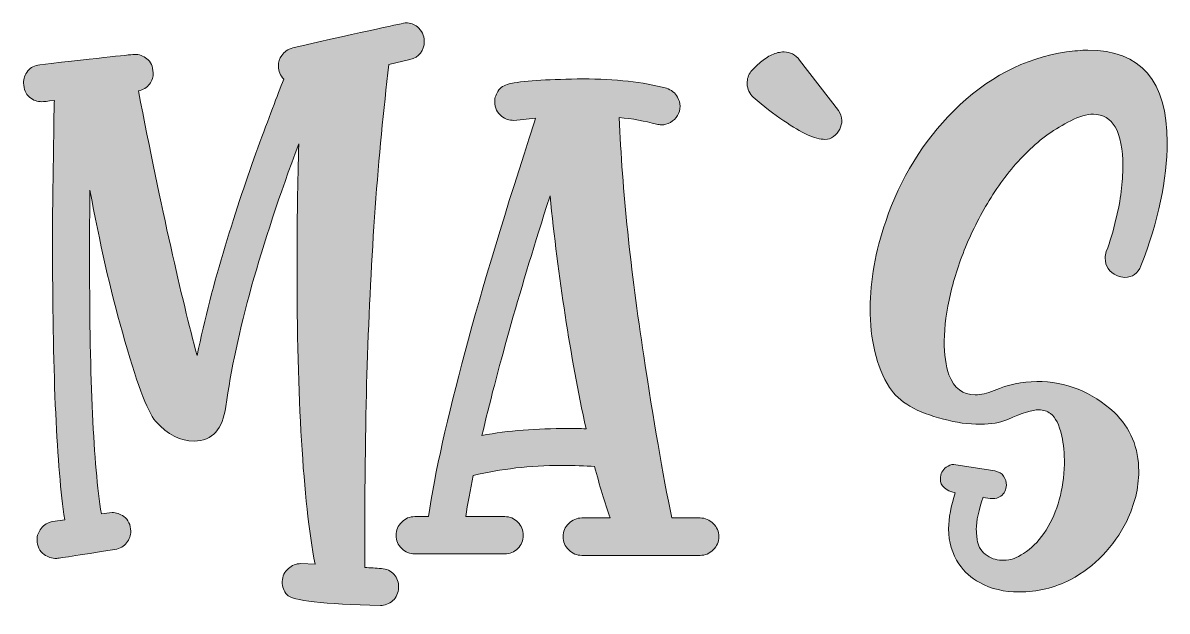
# Model space of a CAD drawing. Header units: inches. Extents: x 68 to 1003, y -896 to -184.
# Drawn here: x 487 to 1003, y -449 to -184 of the extents above; entities that cross this region are included whole.
import ezdxf

# ---------------------------------------------------------------- set-up
doc = ezdxf.new("R2010")
doc.units = ezdxf.units.IN
doc.header["$MEASUREMENT"] = 0
doc.layers.add('Layer 1', color=7, linetype='Continuous')

# ---------------------------------------------------------------- blocks, each defined once
blk = doc.blocks.new('block 2')
at = {"layer": 'Layer 1', "true_color": 0xffffff}
h = blk.add_hatch(color=7, dxfattribs=at)
h.dxf.hatch_style = 2
edge = h.paths.add_edge_path()
edge.add_spline(control_points=[(495.92, -219.43), (496.54, -219.43), (498.41, -219.27), (501.53, -218.81), (501.37, -221.46), (501.37, -228), (501.22, -238.28), (501.06, -248.72), (500.9, -258.54), (500.75, -267.89), (500.75, -277.23), (500.75, -283.78), (500.75, -287.67), (500.75, -343.76), (502.62, -383.81), (506.2, -407.8), (506.2, -407.8), (500.9, -408.58), (500.9, -408.58), (498.57, -409.05), (496.85, -409.98), (495.61, -411.7), (494.36, -413.26), (493.74, -414.97), (493.74, -416.84), (493.74, -419.64), (494.83, -421.98), (497.01, -423.54), (498.57, -424.63), (500.44, -425.25), (502.46, -425.25), (503.09, -425.25), (511.81, -423.85), (528.8, -421.2), (531.13, -420.73), (533, -419.8), (534.09, -418.24), (535.34, -416.53), (535.96, -414.81), (535.96, -412.94), (535.96, -410.14), (534.87, -407.8), (532.85, -406.4), (531.13, -405.15), (529.42, -404.53), (527.55, -404.53), (527.55, -404.53), (522.72, -405.15), (522.72, -405.15), (519.13, -382.72), (517.42, -345.01), (517.42, -291.88), (517.42, -280.35), (517.42, -269.44), (517.58, -259.32), (521.94, -282.84), (526.77, -304.19), (532.22, -323.35), (538.3, -345.32), (543.28, -358.72), (547.18, -363.4), (552.63, -369.47), (558.4, -372.43), (564.48, -372.43), (568.68, -372.28), (571.95, -370.88), (574.29, -368.38), (576.63, -365.73), (578.03, -361.99), (578.81, -356.85), (583.33, -323.98), (594.39, -284.56), (611.68, -238.44), (611.22, -255.27), (610.91, -273.49), (610.91, -292.82), (610.91, -353.58), (613.56, -398.61), (619.01, -427.9), (619.01, -427.9), (612.62, -427.59), (612.62, -427.59), (610.44, -427.59), (608.57, -428.37), (607.01, -429.77), (605.3, -431.17), (604.36, -433.2), (604.21, -435.69), (604.21, -438.03), (604.98, -440.05), (606.39, -441.61), (608.72, -444.26), (622.75, -445.82), (648.46, -446.44), (650.48, -446.44), (652.35, -445.66), (654.07, -444.26), (655.62, -442.86), (656.56, -440.83), (656.71, -438.34), (656.71, -436), (656.09, -434.13), (654.69, -432.42), (653.29, -430.86), (651.26, -429.93), (648.92, -429.77), (646.43, -429.61), (643.94, -429.46), (641.44, -429.3), (641.44, -389.57), (641.76, -359.35), (642.54, -338.31), (644.09, -288.76), (647.36, -243.42), (652.35, -202.6), (652.35, -202.6), (661.7, -200.42), (661.7, -200.42), (666.06, -199.33), (668.24, -196.53), (668.24, -192.16), (668.24, -189.51), (667.15, -187.33), (665.13, -185.62), (663.72, -184.53), (662.01, -183.91), (659.99, -183.91), (659.21, -183.91), (642.22, -187.65), (609.04, -195.12), (606.7, -195.75), (605.14, -196.84), (604.05, -198.55), (602.96, -200.11), (602.49, -201.67), (602.49, -203.38), (602.49, -205.72), (603.27, -207.59), (604.98, -209.3), (602.03, -216.62), (598.13, -226.91), (593.3, -240.15), (588.47, -253.4), (583.48, -268.2), (578.5, -284.56), (573.51, -300.92), (569.31, -317.28), (565.88, -333.79), (558.87, -308.08), (549.98, -268.35), (539.39, -214.6), (541.57, -214.13), (543.28, -213.04), (544.38, -211.48), (545.62, -209.93), (546.09, -208.21), (546.09, -206.34), (545.93, -203.54), (545, -201.36), (543.28, -200.11), (541.57, -198.71), (539.7, -198.08), (537.83, -198.08), (537.21, -198.08), (522.88, -199.64), (494.98, -202.76), (492.65, -203.07), (490.93, -204), (489.53, -205.56), (488.28, -207.28), (487.66, -208.99), (487.66, -211.02), (487.82, -213.82), (488.6, -216), (490.31, -217.4), (492.02, -218.81), (493.89, -219.43), (495.92, -219.43)], knot_values=[0, 0, 0, 0, 1, 1, 1, 2, 2, 2, 3, 3, 3, 4, 4, 4, 5, 5, 5, 6, 6, 6, 7, 7, 7, 8, 8, 8, 9, 9, 9, 10, 10, 10, 11, 11, 11, 12, 12, 12, 13, 13, 13, 14, 14, 14, 15, 15, 15, 16, 16, 16, 17, 17, 17, 18, 18, 18, 19, 19, 19, 20, 20, 20, 21, 21, 21, 22, 22, 22, 23, 23, 23, 24, 24, 24, 25, 25, 25, 26, 26, 26, 27, 27, 27, 28, 28, 28, 29, 29, 29, 30, 30, 30, 31, 31, 31, 32, 32, 32, 33, 33, 33, 34, 34, 34, 35, 35, 35, 36, 36, 36, 37, 37, 37, 38, 38, 38, 39, 39, 39, 40, 40, 40, 41, 41, 41, 42, 42, 42, 43, 43, 43, 44, 44, 44, 45, 45, 45, 46, 46, 46, 47, 47, 47, 48, 48, 48, 49, 49, 49, 50, 50, 50, 51, 51, 51, 52, 52, 52, 53, 53, 53, 54, 54, 54, 55, 55, 55, 56, 56, 56, 57, 57, 57, 58, 58, 58, 59, 59, 59, 59], degree=3, periodic=1)
h = blk.add_hatch(color=7, dxfattribs=at)
h.dxf.hatch_style = 2
edge = h.paths.add_edge_path()
edge.add_spline(control_points=[(830.26, -228), (838.36, -233.61), (844.44, -236.41), (848.8, -236.41), (850.36, -236.41), (851.61, -235.95), (852.7, -235.17), (855.19, -233.14), (856.44, -230.65), (856.44, -227.84), (856.44, -226.29), (855.97, -224.73), (854.88, -223.32), (854.88, -223.32), (837.43, -200.73), (837.43, -200.73), (835.56, -198.24), (833.22, -196.99), (830.42, -196.99), (828.55, -196.99), (826.68, -197.46), (824.96, -198.24), (823.09, -199.17), (821.38, -200.27), (819.82, -201.67), (818.11, -203.07), (816.7, -204.47), (815.46, -205.87), (814.37, -207.28), (813.75, -209.15), (813.75, -211.33), (813.9, -213.82), (814.84, -215.85), (816.55, -217.4), (821.22, -221.46), (825.74, -225.04), (830.26, -228)], knot_values=[0, 0, 0, 0, 1, 1, 1, 2, 2, 2, 3, 3, 3, 4, 4, 4, 5, 5, 5, 6, 6, 6, 7, 7, 7, 8, 8, 8, 9, 9, 9, 10, 10, 10, 11, 11, 11, 12, 12, 12, 12], degree=3, periodic=1)
h = blk.add_hatch(color=7, dxfattribs=at)
h.dxf.hatch_style = 2
edge = h.paths.add_edge_path()
edge.add_spline(control_points=[(902.24, -362.46), (908, -364.02), (913.61, -364.8), (918.91, -364.8), (923.74, -364.8), (927.79, -364.02), (931.22, -362.62), (937.76, -359.81), (942.44, -358.25), (945.24, -358.25), (947.27, -358.25), (948.98, -358.88), (950.54, -359.97), (952.72, -361.68), (954.43, -364.95), (955.53, -370.1), (956.46, -373.68), (956.77, -377.89), (956.77, -382.72), (956.62, -388.48), (955.84, -393.93), (954.43, -398.77), (953.03, -403.75), (951.16, -408.27), (948.51, -412.48), (945.87, -416.68), (942.9, -419.8), (939.63, -422.14), (936.2, -424.47), (933.56, -425.72), (931.69, -425.88), (929.97, -426.03), (928.88, -426.03), (928.57, -426.03), (925.77, -426.03), (923.27, -425.1), (921.09, -423.38), (918.91, -421.51), (917.66, -419.33), (917.51, -416.84), (917.2, -414.5), (917.04, -412.94), (917.04, -412.16), (917.04, -408.27), (918.13, -403.44), (920.16, -397.67), (921.56, -397.99), (922.96, -398.14), (924.36, -398.3), (925.77, -398.3), (927.01, -397.99), (928.1, -397.21), (929.66, -395.96), (930.6, -394.25), (930.6, -392.22), (930.6, -390.82), (930.28, -389.57), (929.35, -388.17), (928.57, -386.92), (927.17, -386.14), (925.45, -385.83), (925.45, -385.83), (906.91, -382.87), (906.91, -382.87), (905.67, -382.87), (904.58, -383.34), (903.49, -384.12), (901.77, -385.36), (900.84, -387.08), (900.84, -389.42), (900.84, -392.53), (903.18, -394.71), (907.54, -395.65), (905.67, -401.57), (904.58, -407.02), (904.58, -411.85), (904.58, -417.93), (906.13, -423.23), (909.25, -427.74), (911.59, -431.33), (914.71, -434.13), (918.6, -436.16), (923.74, -438.96), (929.66, -440.37), (936.36, -440.37), (944.62, -440.37), (952.25, -438.5), (959.58, -434.76), (970.48, -428.84), (978.9, -420.11), (984.82, -408.42), (988.4, -400.95), (990.27, -393.62), (990.27, -385.99), (990.27, -375.39), (986.53, -366.51), (979.21, -359.35), (969.08, -350.15), (957.55, -345.48), (944.31, -345.48), (937.61, -345.63), (931.22, -346.88), (925.14, -349.53), (921.87, -350.93), (919.07, -351.55), (916.57, -351.55), (910.96, -351.55), (907.07, -348.59), (904.73, -342.52), (903.33, -338.47), (902.55, -333.33), (902.55, -327.25), (902.71, -320.55), (903.64, -313.54), (905.36, -306.06), (907.07, -298.74), (909.56, -291.1), (912.83, -283.47), (916.11, -275.83), (920, -268.35), (924.52, -261.19), (929.04, -254.18), (934.34, -247.63), (940.26, -241.87), (946.02, -236.1), (952.57, -231.58), (959.58, -228), (963.47, -226.13), (966.9, -225.04), (969.86, -225.04), (974.22, -225.19), (977.49, -227.06), (979.68, -230.8), (982.01, -235.01), (983.1, -240.77), (983.1, -248.41), (983.1, -255.58), (982.17, -263.68), (979.99, -272.4), (978.74, -277.7), (977.34, -282.53), (975.63, -286.9), (975.31, -287.99), (975.16, -288.92), (975.16, -289.86), (975.16, -293.59), (976.87, -296.24), (980.46, -297.8), (981.7, -298.27), (982.79, -298.58), (983.88, -298.58), (987.47, -298.58), (989.96, -296.87), (991.21, -293.44), (999.15, -273.03), (1003.05, -254.49), (1003.05, -237.66), (1003.05, -210.08), (991.21, -196.21), (967.37, -196.21), (964.41, -196.21), (961.13, -196.53), (957.71, -196.99), (938.7, -199.8), (921.72, -208.68), (906.76, -223.64), (893.05, -237.35), (882.92, -253.86), (876.22, -273.34), (871.55, -286.9), (869.21, -299.98), (869.21, -312.45), (869.21, -326.63), (872.01, -338.62), (877.93, -348.28), (882.14, -354.67), (890.24, -359.5), (902.24, -362.46)], knot_values=[0, 0, 0, 0, 1, 1, 1, 2, 2, 2, 3, 3, 3, 4, 4, 4, 5, 5, 5, 6, 6, 6, 7, 7, 7, 8, 8, 8, 9, 9, 9, 10, 10, 10, 11, 11, 11, 12, 12, 12, 13, 13, 13, 14, 14, 14, 15, 15, 15, 16, 16, 16, 17, 17, 17, 18, 18, 18, 19, 19, 19, 20, 20, 20, 21, 21, 21, 22, 22, 22, 23, 23, 23, 24, 24, 24, 25, 25, 25, 26, 26, 26, 27, 27, 27, 28, 28, 28, 29, 29, 29, 30, 30, 30, 31, 31, 31, 32, 32, 32, 33, 33, 33, 34, 34, 34, 35, 35, 35, 36, 36, 36, 37, 37, 37, 38, 38, 38, 39, 39, 39, 40, 40, 40, 41, 41, 41, 42, 42, 42, 43, 43, 43, 44, 44, 44, 45, 45, 45, 46, 46, 46, 47, 47, 47, 48, 48, 48, 49, 49, 49, 50, 50, 50, 51, 51, 51, 52, 52, 52, 53, 53, 53, 54, 54, 54, 55, 55, 55, 56, 56, 56, 57, 57, 57, 58, 58, 58, 59, 59, 59, 59], degree=3, periodic=1)
h = blk.add_hatch(color=7, dxfattribs=at)
h.dxf.hatch_style = 2
edge = h.paths.add_edge_path()
edge.add_spline(control_points=[(670.1, -406.4), (670.1, -406.4), (664.02, -406.4), (664.02, -406.4), (661.68, -406.4), (659.66, -407.18), (658.1, -408.89), (656.39, -410.61), (655.61, -412.48), (655.61, -414.81), (655.61, -417.15), (656.39, -419.18), (658.1, -420.73), (659.66, -422.45), (661.68, -423.23), (664.02, -423.23), (664.02, -423.23), (704.53, -423.23), (704.53, -423.23), (706.87, -423.23), (708.74, -422.45), (710.45, -420.73), (712.01, -419.18), (712.79, -417.15), (712.79, -414.81), (712.79, -412.48), (712.01, -410.61), (710.45, -408.89), (708.74, -407.18), (706.87, -406.4), (704.53, -406.4), (704.53, -406.4), (686.93, -406.4), (686.93, -406.4), (687.86, -400.63), (688.95, -394.4), (690.35, -387.86), (702.82, -384.9), (715.91, -383.34), (729.93, -383.34), (735.85, -383.34), (740.84, -383.5), (745.04, -383.81), (747.22, -392.38), (749.56, -400.01), (752.05, -407.02), (752.05, -407.02), (739.28, -407.02), (739.28, -407.02), (736.94, -407.02), (735.07, -407.8), (733.36, -409.52), (731.64, -411.23), (730.87, -413.1), (730.87, -415.44), (730.87, -417.77), (731.64, -419.64), (733.36, -421.36), (735.07, -423.07), (736.94, -423.85), (739.28, -423.85), (739.28, -423.85), (792.56, -423.85), (792.56, -423.85), (794.9, -423.85), (796.77, -423.07), (798.49, -421.36), (800.2, -419.64), (800.98, -417.77), (800.98, -415.44), (800.98, -413.1), (800.2, -411.23), (798.49, -409.52), (796.77, -407.8), (794.9, -407.02), (792.56, -407.02), (792.56, -407.02), (779.79, -407.02), (779.79, -407.02), (775.74, -387.23), (771.53, -362.93), (767.17, -333.95), (761.25, -295.31), (757.51, -259.47), (756.11, -226.6), (762.03, -227.06), (767.64, -228.15), (772.93, -229.56), (773.71, -229.71), (774.49, -229.87), (775.11, -229.87), (776.52, -229.87), (777.92, -229.4), (779.17, -228.78), (781.97, -227.06), (783.53, -224.73), (783.53, -221.46), (783.53, -220.05), (783.06, -218.65), (782.44, -217.4), (781.35, -215.38), (779.63, -214.13), (777.45, -213.35), (766.86, -210.55), (754.24, -209.15), (739.9, -209.15), (725.26, -209.3), (714.35, -209.93), (707.34, -211.17), (705, -211.64), (703.13, -212.57), (701.88, -214.13), (700.64, -215.85), (700.01, -217.56), (700.01, -219.43), (700.01, -222.23), (701.11, -224.42), (703.13, -225.97), (704.69, -227.22), (706.56, -227.84), (708.58, -227.84), (708.58, -227.84), (718.4, -226.91), (718.4, -226.91), (718.4, -226.91), (717.93, -228.47), (717.93, -228.47), (692.22, -307.31), (676.18, -366.51), (670.1, -406.4)], knot_values=[0, 0, 0, 0, 1, 1, 1, 2, 2, 2, 3, 3, 3, 4, 4, 4, 5, 5, 5, 6, 6, 6, 7, 7, 7, 8, 8, 8, 9, 9, 9, 10, 10, 10, 11, 11, 11, 12, 12, 12, 13, 13, 13, 14, 14, 14, 15, 15, 15, 16, 16, 16, 17, 17, 17, 18, 18, 18, 19, 19, 19, 20, 20, 20, 21, 21, 21, 22, 22, 22, 23, 23, 23, 24, 24, 24, 25, 25, 25, 26, 26, 26, 27, 27, 27, 28, 28, 28, 29, 29, 29, 30, 30, 30, 31, 31, 31, 32, 32, 32, 33, 33, 33, 34, 34, 34, 35, 35, 35, 36, 36, 36, 37, 37, 37, 38, 38, 38, 39, 39, 39, 40, 40, 40, 41, 41, 41, 42, 42, 42, 43, 43, 43, 43], degree=3, periodic=1)
edge = h.paths.add_edge_path()
edge.add_spline(control_points=[(723.39, -266.64), (723.39, -266.64), (724.94, -261.81), (724.94, -261.81), (728.68, -298.58), (733.98, -333.64), (741.15, -366.82), (738.5, -366.67), (735.69, -366.67), (732.73, -366.67), (719.02, -366.67), (706.25, -367.6), (694.25, -369.78), (700.95, -341.27), (710.61, -306.99), (723.39, -266.64)], knot_values=[0, 0, 0, 0, 1, 1, 1, 2, 2, 2, 3, 3, 3, 4, 4, 4, 5, 5, 5, 5], degree=3, periodic=1)
h = blk.add_hatch(color=7, dxfattribs=at)
h.dxf.hatch_style = 2
edge = h.paths.add_edge_path()
edge.add_spline(control_points=[(598.11, -647.79), (613.6, -619.91), (610.8, -578.27), (574.07, -570.04), (540.51, -562.48), (515.29, -595.17), (517.82, -626.51), (518.35, -633.05), (520.15, -639.18), (522.89, -644.88), (518.92, -657.46), (513.33, -670.98), (511.1, -675.05), (503.42, -688.79), (491.56, -709.35), (474.73, -709.35), (455.42, -709.32), (448.69, -690.8), (446.65, -671.83), (447.7, -671.91), (448.75, -672.13), (449.79, -672.09), (465.08, -672.8), (475.75, -661.82), (482.57, -649.29), (493.28, -629.56), (510.17, -567.57), (470.05, -569.27), (434.49, -570.78), (422.09, -620.98), (421.62, -649.05), (421.46, -656.57), (421.52, -664.66), (422.29, -672.7), (417.25, -695.82), (409.9, -721.73), (400.48, -722.55), (395.02, -723.03), (392.96, -720.5), (390.05, -716.18), (385.34, -709.05), (382.14, -700.83), (379.61, -692.71), (374.34, -674.64), (372.28, -655.28), (371.3, -636.66), (370.81, -627.55), (370.31, -611.39), (370.47, -602.24), (407.2, -550.06), (425.79, -468.17), (408.67, -450.7), (403.24, -445.17), (397.18, -443.71), (390.24, -446.46), (382.53, -449.37), (372.76, -459.93), (361.28, -496.78), (347.48, -541.16), (343.98, -591.93), (346.69, -638.14), (348.48, -667.43), (354.64, -745.09), (400.64, -736.64), (413.23, -734.34), (420.39, -716.08), (425.92, -692.02), (427.03, -695.71), (428.39, -699.27), (430.1, -702.61), (438.43, -718.73), (455.15, -725.91), (472.69, -723.92), (491.27, -721.89), (506.49, -704.07), (516.18, -681.38), (520.21, -672.08), (523.99, -661.84), (527.07, -652.18), (530.39, -657.18), (534.43, -661.77), (538.93, -665.88), (544.74, -671.14), (551.31, -675.57), (558.11, -679.49), (565.32, -683.64), (574.09, -687.47), (577.91, -695.29), (584, -707.57), (572.96, -715.44), (563.81, -715.15), (552.83, -714.66), (548.85, -702.94), (547.45, -693.73), (546.18, -684.65), (521.47, -686.65), (522.71, -695.22), (526.26, -719.22), (544.42, -729.86), (567.7, -727.78), (577.19, -726.89), (587.39, -724.27), (595.12, -718.36), (607.8, -708.73), (606.67, -693.38), (595.55, -682.59), (584.03, -671.3), (567.67, -666.72), (556.37, -654.63), (544.11, -641.54), (539.36, -623.46), (544.69, -606.16), (547.01, -598.76), (551.01, -590.91), (556.81, -585.72), (561.23, -581.89), (563.56, -581.41), (569.01, -583.94), (592.4, -594.9), (587.41, -627.59), (582.93, -646.55), (581.81, -651.29), (596.41, -650.98), (598.11, -647.79)], knot_values=[0, 0, 0, 0, 1, 1, 1, 2, 2, 2, 3, 3, 3, 4, 4, 4, 5, 5, 5, 6, 6, 6, 7, 7, 7, 8, 8, 8, 9, 9, 9, 10, 10, 10, 11, 11, 11, 12, 12, 12, 13, 13, 13, 14, 14, 14, 15, 15, 15, 16, 16, 16, 17, 17, 17, 18, 18, 18, 19, 19, 19, 20, 20, 20, 21, 21, 21, 22, 22, 22, 23, 23, 23, 24, 24, 24, 25, 25, 25, 26, 26, 26, 27, 27, 27, 28, 28, 28, 29, 29, 29, 30, 30, 30, 31, 31, 31, 32, 32, 32, 33, 33, 33, 34, 34, 34, 35, 35, 35, 36, 36, 36, 37, 37, 37, 38, 38, 38, 39, 39, 39, 40, 40, 40, 41, 41, 41, 41], degree=3, periodic=1)
edge = h.paths.add_edge_path()
edge.add_spline(control_points=[(378.89, -523.5), (381.59, -505.78), (392.15, -458.52), (402.57, -454.85), (419.5, -477.42), (380.51, -571.71), (372.09, -580.13), (373.57, -561.15), (375.97, -542.27), (378.89, -523.5)], knot_values=[0, 0, 0, 0, 1, 1, 1, 2, 2, 2, 3, 3, 3, 3], degree=3, periodic=1)
edge = h.paths.add_edge_path()
edge.add_spline(control_points=[(446.56, -636.21), (448.76, -598.93), (465.46, -575.45), (473.46, -579.7), (479.85, -582.98), (480.46, -595.22), (480.56, -601.22), (480.91, -616.86), (476.7, -632.68), (469.54, -646.66), (465.78, -653.86), (458.37, -667.85), (447.74, -663.04), (447.08, -662.8), (446.54, -662.43), (446.01, -662.06), (445.6, -651.51), (446.26, -641.83), (446.56, -636.21)], knot_values=[0, 0, 0, 0, 1, 1, 1, 2, 2, 2, 3, 3, 3, 4, 4, 4, 5, 5, 5, 6, 6, 6, 6], degree=3, periodic=1)
at = {"layer": 'Layer 1', "lineweight": 0}
for points, knots in [([(495.92, -219.43), (496.54, -219.43), (498.41, -219.27), (501.53, -218.81), (501.37, -221.46), (501.37, -228), (501.22, -238.28), (501.06, -248.72), (500.9, -258.54), (500.75, -267.89), (500.75, -277.23), (500.75, -283.78), (500.75, -287.67), (500.75, -343.76), (502.62, -383.81), (506.2, -407.8), (506.2, -407.8), (500.9, -408.58), (500.9, -408.58), (498.57, -409.05), (496.85, -409.98), (495.61, -411.7), (494.36, -413.26), (493.74, -414.97), (493.74, -416.84), (493.74, -419.64), (494.83, -421.98), (497.01, -423.54), (498.57, -424.63), (500.44, -425.25), (502.46, -425.25), (503.09, -425.25), (511.81, -423.85), (528.8, -421.2), (531.13, -420.73), (533, -419.8), (534.09, -418.24), (535.34, -416.53), (535.96, -414.81), (535.96, -412.94), (535.96, -410.14), (534.87, -407.8), (532.85, -406.4), (531.13, -405.15), (529.42, -404.53), (527.55, -404.53), (527.55, -404.53), (522.72, -405.15), (522.72, -405.15), (519.13, -382.72), (517.42, -345.01), (517.42, -291.88), (517.42, -280.35), (517.42, -269.44), (517.58, -259.32), (521.94, -282.84), (526.77, -304.19), (532.22, -323.35), (538.3, -345.32), (543.28, -358.72), (547.18, -363.4), (552.63, -369.47), (558.4, -372.43), (564.48, -372.43), (568.68, -372.28), (571.95, -370.88), (574.29, -368.38), (576.63, -365.73), (578.03, -361.99), (578.81, -356.85), (583.33, -323.98), (594.39, -284.56), (611.68, -238.44), (611.22, -255.27), (610.91, -273.49), (610.91, -292.82), (610.91, -353.58), (613.56, -398.61), (619.01, -427.9), (619.01, -427.9), (612.62, -427.59), (612.62, -427.59), (610.44, -427.59), (608.57, -428.37), (607.01, -429.77), (605.3, -431.17), (604.36, -433.2), (604.21, -435.69), (604.21, -438.03), (604.98, -440.05), (606.39, -441.61), (608.72, -444.26), (622.75, -445.82), (648.46, -446.44), (650.48, -446.44), (652.35, -445.66), (654.07, -444.26), (655.62, -442.86), (656.56, -440.83), (656.71, -438.34), (656.71, -436), (656.09, -434.13), (654.69, -432.42), (653.29, -430.86), (651.26, -429.93), (648.92, -429.77), (646.43, -429.61), (643.94, -429.46), (641.44, -429.3), (641.44, -389.57), (641.76, -359.35), (642.54, -338.31), (644.09, -288.76), (647.36, -243.42), (652.35, -202.6), (652.35, -202.6), (661.7, -200.42), (661.7, -200.42), (666.06, -199.33), (668.24, -196.53), (668.24, -192.16), (668.24, -189.51), (667.15, -187.33), (665.13, -185.62), (663.72, -184.53), (662.01, -183.91), (659.99, -183.91), (659.21, -183.91), (642.22, -187.65), (609.04, -195.12), (606.7, -195.75), (605.14, -196.84), (604.05, -198.55), (602.96, -200.11), (602.49, -201.67), (602.49, -203.38), (602.49, -205.72), (603.27, -207.59), (604.98, -209.3), (602.03, -216.62), (598.13, -226.91), (593.3, -240.15), (588.47, -253.4), (583.48, -268.2), (578.5, -284.56), (573.51, -300.92), (569.31, -317.28), (565.88, -333.79), (558.87, -308.08), (549.98, -268.35), (539.39, -214.6), (541.57, -214.13), (543.28, -213.04), (544.38, -211.48), (545.62, -209.93), (546.09, -208.21), (546.09, -206.34), (545.93, -203.54), (545, -201.36), (543.28, -200.11), (541.57, -198.71), (539.7, -198.08), (537.83, -198.08), (537.21, -198.08), (522.88, -199.64), (494.98, -202.76), (492.65, -203.07), (490.93, -204), (489.53, -205.56), (488.28, -207.28), (487.66, -208.99), (487.66, -211.02), (487.82, -213.82), (488.6, -216), (490.31, -217.4), (492.02, -218.81), (493.89, -219.43), (495.92, -219.43)], [0, 0, 0, 0, 1, 1, 1, 2, 2, 2, 3, 3, 3, 4, 4, 4, 5, 5, 5, 6, 6, 6, 7, 7, 7, 8, 8, 8, 9, 9, 9, 10, 10, 10, 11, 11, 11, 12, 12, 12, 13, 13, 13, 14, 14, 14, 15, 15, 15, 16, 16, 16, 17, 17, 17, 18, 18, 18, 19, 19, 19, 20, 20, 20, 21, 21, 21, 22, 22, 22, 23, 23, 23, 24, 24, 24, 25, 25, 25, 26, 26, 26, 27, 27, 27, 28, 28, 28, 29, 29, 29, 30, 30, 30, 31, 31, 31, 32, 32, 32, 33, 33, 33, 34, 34, 34, 35, 35, 35, 36, 36, 36, 37, 37, 37, 38, 38, 38, 39, 39, 39, 40, 40, 40, 41, 41, 41, 42, 42, 42, 43, 43, 43, 44, 44, 44, 45, 45, 45, 46, 46, 46, 47, 47, 47, 48, 48, 48, 49, 49, 49, 50, 50, 50, 51, 51, 51, 52, 52, 52, 53, 53, 53, 54, 54, 54, 55, 55, 55, 56, 56, 56, 57, 57, 57, 58, 58, 58, 59, 59, 59, 59]), ([(830.26, -228), (838.36, -233.61), (844.44, -236.41), (848.8, -236.41), (850.36, -236.41), (851.61, -235.95), (852.7, -235.17), (855.19, -233.14), (856.44, -230.65), (856.44, -227.84), (856.44, -226.29), (855.97, -224.73), (854.88, -223.32), (854.88, -223.32), (837.43, -200.73), (837.43, -200.73), (835.56, -198.24), (833.22, -196.99), (830.42, -196.99), (828.55, -196.99), (826.68, -197.46), (824.96, -198.24), (823.09, -199.17), (821.38, -200.27), (819.82, -201.67), (818.11, -203.07), (816.7, -204.47), (815.46, -205.87), (814.37, -207.28), (813.75, -209.15), (813.75, -211.33), (813.9, -213.82), (814.84, -215.85), (816.55, -217.4), (821.22, -221.46), (825.74, -225.04), (830.26, -228)], [0, 0, 0, 0, 1, 1, 1, 2, 2, 2, 3, 3, 3, 4, 4, 4, 5, 5, 5, 6, 6, 6, 7, 7, 7, 8, 8, 8, 9, 9, 9, 10, 10, 10, 11, 11, 11, 12, 12, 12, 12]), ([(902.24, -362.46), (908, -364.02), (913.61, -364.8), (918.91, -364.8), (923.74, -364.8), (927.79, -364.02), (931.22, -362.62), (937.76, -359.81), (942.44, -358.25), (945.24, -358.25), (947.27, -358.25), (948.98, -358.88), (950.54, -359.97), (952.72, -361.68), (954.43, -364.95), (955.53, -370.1), (956.46, -373.68), (956.77, -377.89), (956.77, -382.72), (956.62, -388.48), (955.84, -393.93), (954.43, -398.77), (953.03, -403.75), (951.16, -408.27), (948.51, -412.48), (945.87, -416.68), (942.9, -419.8), (939.63, -422.14), (936.2, -424.47), (933.56, -425.72), (931.69, -425.88), (929.97, -426.03), (928.88, -426.03), (928.57, -426.03), (925.77, -426.03), (923.27, -425.1), (921.09, -423.38), (918.91, -421.51), (917.66, -419.33), (917.51, -416.84), (917.2, -414.5), (917.04, -412.94), (917.04, -412.16), (917.04, -408.27), (918.13, -403.44), (920.16, -397.67), (921.56, -397.99), (922.96, -398.14), (924.36, -398.3), (925.77, -398.3), (927.01, -397.99), (928.1, -397.21), (929.66, -395.96), (930.6, -394.25), (930.6, -392.22), (930.6, -390.82), (930.28, -389.57), (929.35, -388.17), (928.57, -386.92), (927.17, -386.14), (925.45, -385.83), (925.45, -385.83), (906.91, -382.87), (906.91, -382.87), (905.67, -382.87), (904.58, -383.34), (903.49, -384.12), (901.77, -385.36), (900.84, -387.08), (900.84, -389.42), (900.84, -392.53), (903.18, -394.71), (907.54, -395.65), (905.67, -401.57), (904.58, -407.02), (904.58, -411.85), (904.58, -417.93), (906.13, -423.23), (909.25, -427.74), (911.59, -431.33), (914.71, -434.13), (918.6, -436.16), (923.74, -438.96), (929.66, -440.37), (936.36, -440.37), (944.62, -440.37), (952.25, -438.5), (959.58, -434.76), (970.48, -428.84), (978.9, -420.11), (984.82, -408.42), (988.4, -400.95), (990.27, -393.62), (990.27, -385.99), (990.27, -375.39), (986.53, -366.51), (979.21, -359.35), (969.08, -350.15), (957.55, -345.48), (944.31, -345.48), (937.61, -345.63), (931.22, -346.88), (925.14, -349.53), (921.87, -350.93), (919.07, -351.55), (916.57, -351.55), (910.96, -351.55), (907.07, -348.59), (904.73, -342.52), (903.33, -338.47), (902.55, -333.33), (902.55, -327.25), (902.71, -320.55), (903.64, -313.54), (905.36, -306.06), (907.07, -298.74), (909.56, -291.1), (912.83, -283.47), (916.11, -275.83), (920, -268.35), (924.52, -261.19), (929.04, -254.18), (934.34, -247.63), (940.26, -241.87), (946.02, -236.1), (952.57, -231.58), (959.58, -228), (963.47, -226.13), (966.9, -225.04), (969.86, -225.04), (974.22, -225.19), (977.49, -227.06), (979.68, -230.8), (982.01, -235.01), (983.1, -240.77), (983.1, -248.41), (983.1, -255.58), (982.17, -263.68), (979.99, -272.4), (978.74, -277.7), (977.34, -282.53), (975.63, -286.9), (975.31, -287.99), (975.16, -288.92), (975.16, -289.86), (975.16, -293.59), (976.87, -296.24), (980.46, -297.8), (981.7, -298.27), (982.79, -298.58), (983.88, -298.58), (987.47, -298.58), (989.96, -296.87), (991.21, -293.44), (999.15, -273.03), (1003.05, -254.49), (1003.05, -237.66), (1003.05, -210.08), (991.21, -196.21), (967.37, -196.21), (964.41, -196.21), (961.13, -196.53), (957.71, -196.99), (938.7, -199.8), (921.72, -208.68), (906.76, -223.64), (893.05, -237.35), (882.92, -253.86), (876.22, -273.34), (871.55, -286.9), (869.21, -299.98), (869.21, -312.45), (869.21, -326.63), (872.01, -338.62), (877.93, -348.28), (882.14, -354.67), (890.24, -359.5), (902.24, -362.46)], [0, 0, 0, 0, 1, 1, 1, 2, 2, 2, 3, 3, 3, 4, 4, 4, 5, 5, 5, 6, 6, 6, 7, 7, 7, 8, 8, 8, 9, 9, 9, 10, 10, 10, 11, 11, 11, 12, 12, 12, 13, 13, 13, 14, 14, 14, 15, 15, 15, 16, 16, 16, 17, 17, 17, 18, 18, 18, 19, 19, 19, 20, 20, 20, 21, 21, 21, 22, 22, 22, 23, 23, 23, 24, 24, 24, 25, 25, 25, 26, 26, 26, 27, 27, 27, 28, 28, 28, 29, 29, 29, 30, 30, 30, 31, 31, 31, 32, 32, 32, 33, 33, 33, 34, 34, 34, 35, 35, 35, 36, 36, 36, 37, 37, 37, 38, 38, 38, 39, 39, 39, 40, 40, 40, 41, 41, 41, 42, 42, 42, 43, 43, 43, 44, 44, 44, 45, 45, 45, 46, 46, 46, 47, 47, 47, 48, 48, 48, 49, 49, 49, 50, 50, 50, 51, 51, 51, 52, 52, 52, 53, 53, 53, 54, 54, 54, 55, 55, 55, 56, 56, 56, 57, 57, 57, 58, 58, 58, 59, 59, 59, 59]), ([(670.1, -406.4), (670.1, -406.4), (664.02, -406.4), (664.02, -406.4), (661.68, -406.4), (659.66, -407.18), (658.1, -408.89), (656.39, -410.61), (655.61, -412.48), (655.61, -414.81), (655.61, -417.15), (656.39, -419.18), (658.1, -420.73), (659.66, -422.45), (661.68, -423.23), (664.02, -423.23), (664.02, -423.23), (704.53, -423.23), (704.53, -423.23), (706.87, -423.23), (708.74, -422.45), (710.45, -420.73), (712.01, -419.18), (712.79, -417.15), (712.79, -414.81), (712.79, -412.48), (712.01, -410.61), (710.45, -408.89), (708.74, -407.18), (706.87, -406.4), (704.53, -406.4), (704.53, -406.4), (686.93, -406.4), (686.93, -406.4), (687.86, -400.63), (688.95, -394.4), (690.35, -387.86), (702.82, -384.9), (715.91, -383.34), (729.93, -383.34), (735.85, -383.34), (740.84, -383.5), (745.04, -383.81), (747.22, -392.38), (749.56, -400.01), (752.05, -407.02), (752.05, -407.02), (739.28, -407.02), (739.28, -407.02), (736.94, -407.02), (735.07, -407.8), (733.36, -409.52), (731.64, -411.23), (730.87, -413.1), (730.87, -415.44), (730.87, -417.77), (731.64, -419.64), (733.36, -421.36), (735.07, -423.07), (736.94, -423.85), (739.28, -423.85), (739.28, -423.85), (792.56, -423.85), (792.56, -423.85), (794.9, -423.85), (796.77, -423.07), (798.49, -421.36), (800.2, -419.64), (800.98, -417.77), (800.98, -415.44), (800.98, -413.1), (800.2, -411.23), (798.49, -409.52), (796.77, -407.8), (794.9, -407.02), (792.56, -407.02), (792.56, -407.02), (779.79, -407.02), (779.79, -407.02), (775.74, -387.23), (771.53, -362.93), (767.17, -333.95), (761.25, -295.31), (757.51, -259.47), (756.11, -226.6), (762.03, -227.06), (767.64, -228.15), (772.93, -229.56), (773.71, -229.71), (774.49, -229.87), (775.11, -229.87), (776.52, -229.87), (777.92, -229.4), (779.17, -228.78), (781.97, -227.06), (783.53, -224.73), (783.53, -221.46), (783.53, -220.05), (783.06, -218.65), (782.44, -217.4), (781.35, -215.38), (779.63, -214.13), (777.45, -213.35), (766.86, -210.55), (754.24, -209.15), (739.9, -209.15), (725.26, -209.3), (714.35, -209.93), (707.34, -211.17), (705, -211.64), (703.13, -212.57), (701.88, -214.13), (700.64, -215.85), (700.01, -217.56), (700.01, -219.43), (700.01, -222.23), (701.11, -224.42), (703.13, -225.97), (704.69, -227.22), (706.56, -227.84), (708.58, -227.84), (708.58, -227.84), (718.4, -226.91), (718.4, -226.91), (718.4, -226.91), (717.93, -228.47), (717.93, -228.47), (692.22, -307.31), (676.18, -366.51), (670.1, -406.4)], [0, 0, 0, 0, 1, 1, 1, 2, 2, 2, 3, 3, 3, 4, 4, 4, 5, 5, 5, 6, 6, 6, 7, 7, 7, 8, 8, 8, 9, 9, 9, 10, 10, 10, 11, 11, 11, 12, 12, 12, 13, 13, 13, 14, 14, 14, 15, 15, 15, 16, 16, 16, 17, 17, 17, 18, 18, 18, 19, 19, 19, 20, 20, 20, 21, 21, 21, 22, 22, 22, 23, 23, 23, 24, 24, 24, 25, 25, 25, 26, 26, 26, 27, 27, 27, 28, 28, 28, 29, 29, 29, 30, 30, 30, 31, 31, 31, 32, 32, 32, 33, 33, 33, 34, 34, 34, 35, 35, 35, 36, 36, 36, 37, 37, 37, 38, 38, 38, 39, 39, 39, 40, 40, 40, 41, 41, 41, 42, 42, 42, 43, 43, 43, 43]), ([(723.39, -266.64), (723.39, -266.64), (724.94, -261.81), (724.94, -261.81), (728.68, -298.58), (733.98, -333.64), (741.15, -366.82), (738.5, -366.67), (735.69, -366.67), (732.73, -366.67), (719.02, -366.67), (706.25, -367.6), (694.25, -369.78), (700.95, -341.27), (710.61, -306.99), (723.39, -266.64)], [0, 0, 0, 0, 1, 1, 1, 2, 2, 2, 3, 3, 3, 4, 4, 4, 5, 5, 5, 5]), ([(598.11, -647.79), (613.6, -619.91), (610.8, -578.27), (574.07, -570.04), (540.51, -562.48), (515.29, -595.17), (517.82, -626.51), (518.35, -633.05), (520.15, -639.18), (522.89, -644.88), (518.92, -657.46), (513.33, -670.98), (511.1, -675.05), (503.42, -688.79), (491.56, -709.35), (474.73, -709.35), (455.42, -709.32), (448.69, -690.8), (446.65, -671.83), (447.7, -671.91), (448.75, -672.13), (449.79, -672.09), (465.08, -672.8), (475.75, -661.82), (482.57, -649.29), (493.28, -629.56), (510.17, -567.57), (470.05, -569.27), (434.49, -570.78), (422.09, -620.98), (421.62, -649.05), (421.46, -656.57), (421.52, -664.66), (422.29, -672.7), (417.25, -695.82), (409.9, -721.73), (400.48, -722.55), (395.02, -723.03), (392.96, -720.5), (390.05, -716.18), (385.34, -709.05), (382.14, -700.83), (379.61, -692.71), (374.34, -674.64), (372.28, -655.28), (371.3, -636.66), (370.81, -627.55), (370.31, -611.39), (370.47, -602.24), (407.2, -550.06), (425.79, -468.17), (408.67, -450.7), (403.24, -445.17), (397.18, -443.71), (390.24, -446.46), (382.53, -449.37), (372.76, -459.93), (361.28, -496.78), (347.48, -541.16), (343.98, -591.93), (346.69, -638.14), (348.48, -667.43), (354.64, -745.09), (400.64, -736.64), (413.23, -734.34), (420.39, -716.08), (425.92, -692.02), (427.03, -695.71), (428.39, -699.27), (430.1, -702.61), (438.43, -718.73), (455.15, -725.91), (472.69, -723.92), (491.27, -721.89), (506.49, -704.07), (516.18, -681.38), (520.21, -672.08), (523.99, -661.84), (527.07, -652.18), (530.39, -657.18), (534.43, -661.77), (538.93, -665.88), (544.74, -671.14), (551.31, -675.57), (558.11, -679.49), (565.32, -683.64), (574.09, -687.47), (577.91, -695.29), (584, -707.57), (572.96, -715.44), (563.81, -715.15), (552.83, -714.66), (548.85, -702.94), (547.45, -693.73), (546.18, -684.65), (521.47, -686.65), (522.71, -695.22), (526.26, -719.22), (544.42, -729.86), (567.7, -727.78), (577.19, -726.89), (587.39, -724.27), (595.12, -718.36), (607.8, -708.73), (606.67, -693.38), (595.55, -682.59), (584.03, -671.3), (567.67, -666.72), (556.37, -654.63), (544.11, -641.54), (539.36, -623.46), (544.69, -606.16), (547.01, -598.76), (551.01, -590.91), (556.81, -585.72), (561.23, -581.89), (563.56, -581.41), (569.01, -583.94), (592.4, -594.9), (587.41, -627.59), (582.93, -646.55), (581.81, -651.29), (596.41, -650.98), (598.11, -647.79)], [0, 0, 0, 0, 1, 1, 1, 2, 2, 2, 3, 3, 3, 4, 4, 4, 5, 5, 5, 6, 6, 6, 7, 7, 7, 8, 8, 8, 9, 9, 9, 10, 10, 10, 11, 11, 11, 12, 12, 12, 13, 13, 13, 14, 14, 14, 15, 15, 15, 16, 16, 16, 17, 17, 17, 18, 18, 18, 19, 19, 19, 20, 20, 20, 21, 21, 21, 22, 22, 22, 23, 23, 23, 24, 24, 24, 25, 25, 25, 26, 26, 26, 27, 27, 27, 28, 28, 28, 29, 29, 29, 30, 30, 30, 31, 31, 31, 32, 32, 32, 33, 33, 33, 34, 34, 34, 35, 35, 35, 36, 36, 36, 37, 37, 37, 38, 38, 38, 39, 39, 39, 40, 40, 40, 41, 41, 41, 41])]:
    blk.add_open_spline(points, degree=3, knots=knots, dxfattribs=at)

msp = doc.modelspace()

# ---------------------------------------------------------------- block references
at = {"layer": 'Layer 1'}
msp.add_blockref('block 2', (0, 0), dxfattribs=at)

doc.saveas('drawing.dxf')
